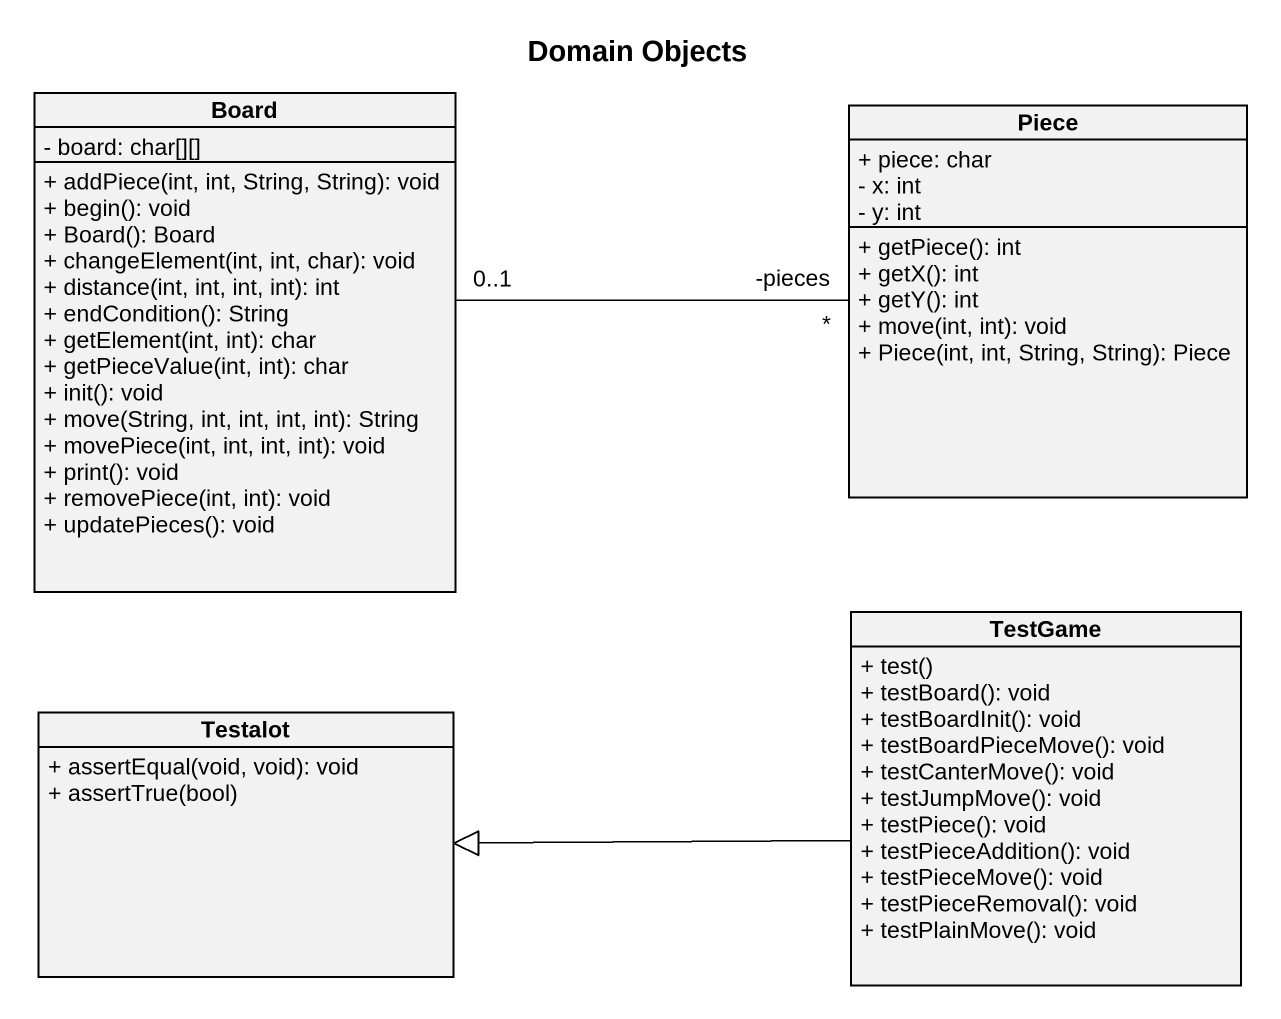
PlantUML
@startuml
title Domain Objects
hide circle
hide empty members
skinparam classAttributeIconSize 0
class Board {
  - board: char[][]
  + addPiece(int, int, String, String): void
  + begin(): void
  + Board(): Board
  + changeElement(int, int, char): void
  + distance(int, int, int, int): int
  + endCondition(): String
  + getElement(int, int): char
  + getPieceValue(int, int): char
  + init(): void
  + move(String, int, int, int, int): String
  + movePiece(int, int, int, int): void
  + print(): void
  + removePiece(int, int): void
  + updatePieces(): void
}
class Piece {
  + piece: char
  - x: int
  - y: int
  + getPiece(): int
  + getX(): int
  + getY(): int
  + move(int, int): void
  + Piece(int, int, String, String): Piece
}
class TestGame {
  + test()
  + testBoard(): void
  + testBoardInit(): void
  + testBoardPieceMove(): void
  + testCanterMove(): void
  + testJumpMove(): void
  + testPiece(): void
  + testPieceAddition(): void
  + testPieceMove(): void
  + testPieceRemoval(): void
  + testPlainMove(): void
}
class Testalot {
  + assertEqual(void, void): void
  + assertTrue(bool)
}
Board "0..1" -right- "-pieces\n*" Piece
TestGame -left-|> Testalot
@enduml
